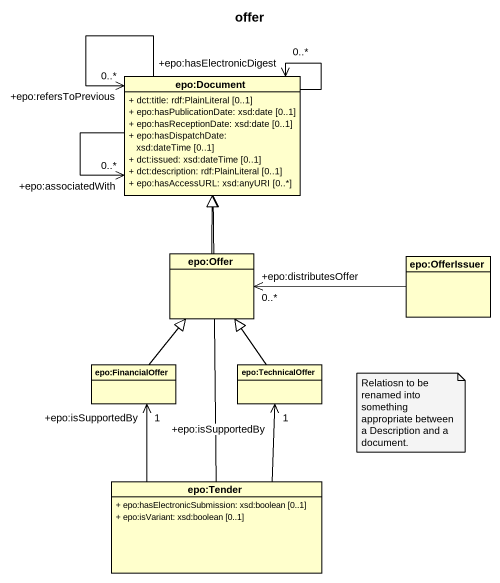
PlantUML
@startuml
title offer
hide circle
hide empty members
skinparam classAttributeIconSize 0
class "epo:Document" as epo_Document {
  + dct:title: rdf:PlainLiteral [0..1]
  + epo:hasPublicationDate: xsd:date [0..1]
  + epo:hasReceptionDate: xsd:date [0..1]
  + epo:hasDispatchDate: xsd:dateTime [0..1]
  + dct:issued: xsd:dateTime [0..1]
  + dct:description: rdf:PlainLiteral [0..1]
  + epo:hasAccessURL: xsd:anyURI [0..*]
}
class "epo:Offer" as epo_Offer
class "epo:OfferIssuer" as epo_OfferIssuer
class "epo:FinancialOffer" as epo_FinancialOffer
class "epo:TechnicalOffer" as epo_TechnicalOffer
class "epo:Tender" as epo_Tender {
  + epo:hasElectronicSubmission: xsd:boolean [0..1]
  + epo:isVariant: xsd:boolean [0..1]
}
epo_Document --> "+epo:refersToPrevious\n0..*" epo_Document
epo_Document --> "+epo:associatedWith\n0..*" epo_Document
epo_Document --> "+epo:hasElectronicDigest\n0..*" epo_Document
epo_Offer -up-|> epo_Document
epo_OfferIssuer -left-> "+epo:distributesOffer\n0..*" epo_Offer
epo_FinancialOffer -up-|> epo_Offer
epo_TechnicalOffer -up-|> epo_Offer
epo_Tender -up-|> epo_Document
epo_Tender -up-> "+epo:isSupportedBy\n1" epo_FinancialOffer
epo_Tender -up-> "+epo:isSupportedBy\n1" epo_TechnicalOffer
note as N1
  Relatiosn to be renamed into something appropriate between a Description and a document.
end note
@enduml
